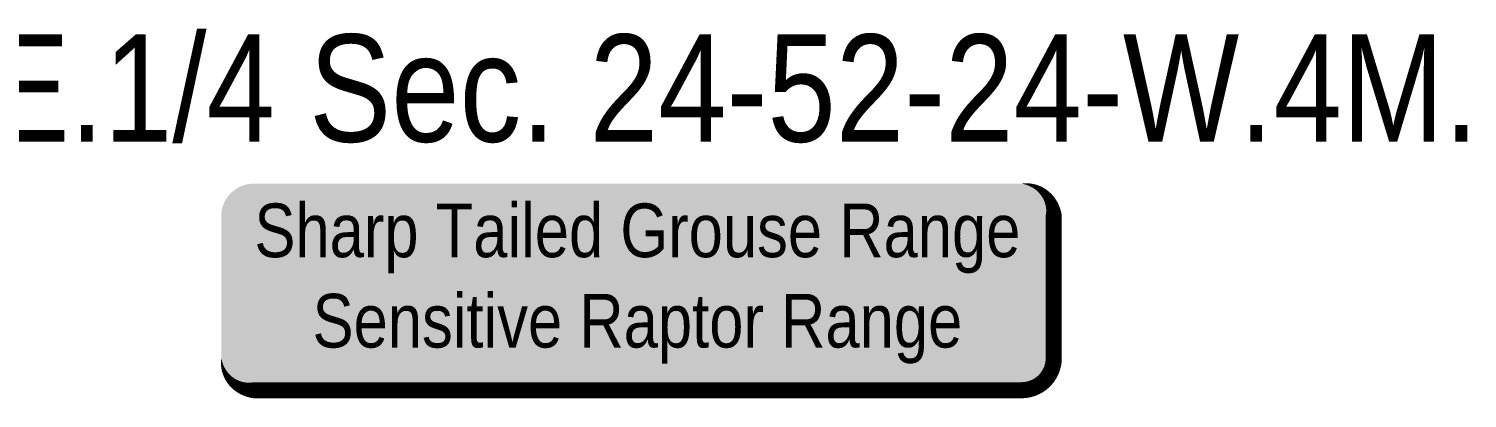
# Model space of a CAD drawing. Extents: x 39620 to 40409, y 5930668 to 5931695.
# Drawn here: x 39897.2 to 40165.1, y 5930899.1 to 5930968 of the extents above; entities that cross this region are included whole.
import ezdxf

# ---------------------------------------------------------------- set-up
doc = ezdxf.new("R2010")
doc.units = 0
doc.header["$LTSCALE"] = 5
doc.layers.add('AS-WILDLIFE-BLOCK', color=131, linetype='Continuous')
doc.layers.add('C-SYMBOL', color=7, linetype='Continuous')
doc.styles.add('175L', font='', dxfattribs={"height": 20})
doc.styles.add('80', font='', dxfattribs={"height": 10})
doc.styles.get('175L').set_extended_font_data('Arial Narrow')
doc.styles.get('80').set_extended_font_data('Arial Narrow')

# ---------------------------------------------------------------- blocks, each defined once
blk = doc.blocks.new('*U381')
h = blk.add_hatch(color=255)
edge = h.paths.add_edge_path()
edge.add_line((-71.5, -20), (71.5, -20))
edge.add_arc((71.5, -14), 6, 270, 360)
edge.add_line((77.5, -14), (77.5, 12.5))
edge.add_arc((71.5, 12.5), 6, 0, 90)
edge.add_line((71.5, 18.5), (-71.5, 18.5))
edge.add_arc((-71.5, 12.5), 6, 90, 180)
edge.add_line((-77.5, 12.5), (-77.5, -14))
edge.add_arc((-71.5, -14), 6, 180, 270)
at = {"color": 131, "flags": 128}
blk.add_lwpolyline([(-71.5, -20, 3, 3, 0), (71.5, -20, 3, 3, 0.414214), (77.5, -14, 3, 3, 0), (77.5, 12.5, 3, 0, 0.414214), (71.5, 18.5, 0, 0, 0), (-71.5, 18.5, 0, 0, 0.414214), (-77.5, 12.5, 0, 0, 0), (-77.5, -14, 0, 3, 0.414214)], format="xyseb", close=True, dxfattribs=at)
at = {"color": 131, "style": '80'}
blk.add_attdef('ENTER_TEXT_001', (-35.99, -5), '', height=10, dxfattribs=at)

msp = doc.modelspace()

# ---------------------------------------------------------------- block references
at = {"layer": 'AS-WILDLIFE-BLOCK'}
ref = msp.add_blockref('*U381', (40010.59, 5930920.6), dxfattribs=at)
ref.add_attrib('ENTER_TEXT_001', 'Sharp Tailed Grouse Range', (39939.25, 5930925.4), dxfattribs={"layer": '0', "color": 131, "height": 10, "style": '80'})
ref.add_attrib('ENTER_TEXT_002', 'Sensitive Raptor Range', (39950.08, 5930908.56), dxfattribs={"layer": '0', "color": 131, "height": 10, "style": '80'})

# ---------------------------------------------------------------- texts
at = {"layer": 'C-SYMBOL', "color": 3, "insert": (40016.92, 5930966.92), "char_height": 20, "width": 302.0347, "attachment_point": 2, "style": '175L'}
msp.add_mtext('N.E.1/4 Sec. 24-52-24-W.4M.', dxfattribs=at)

doc.saveas('drawing.dxf')
